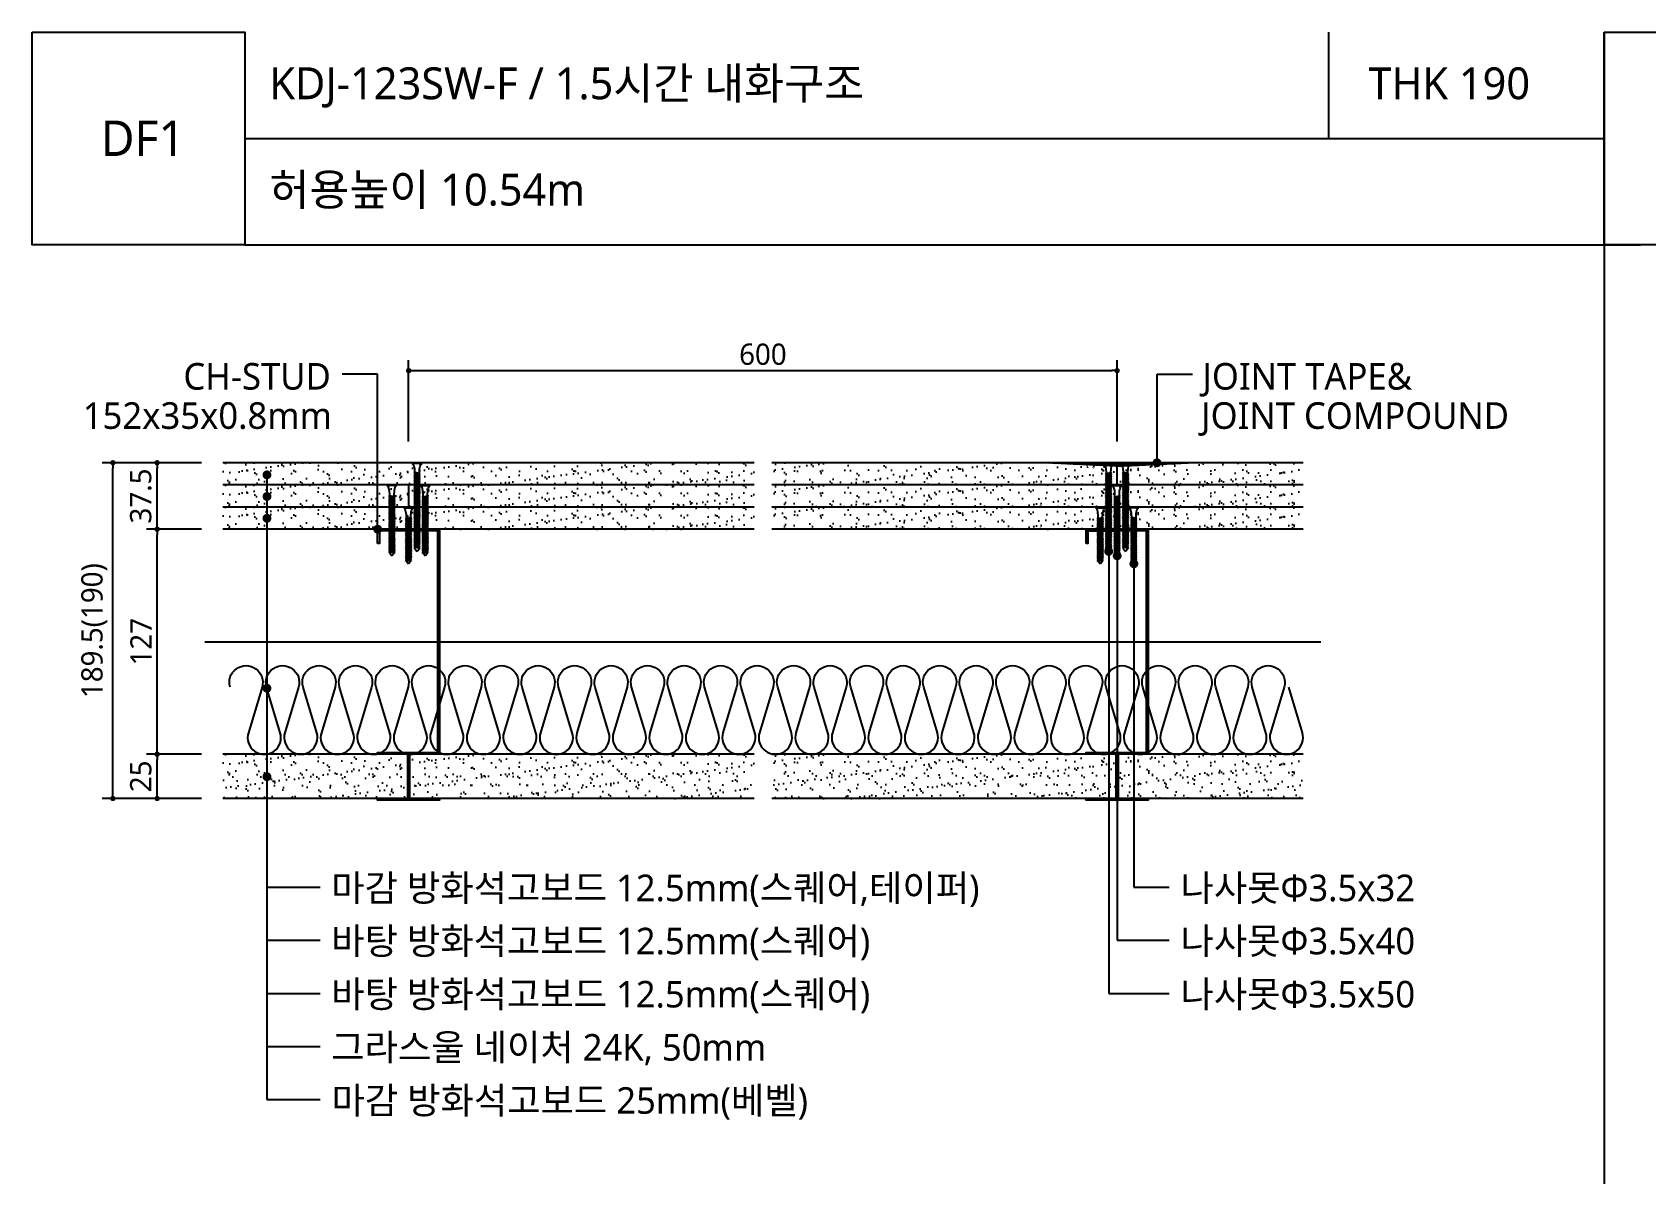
# Model space of a CAD drawing. Header units: millimetres. Extents: x 100 to 12387, y 55 to 2825.
# Drawn here: x 100 to 1011, y 2181 to 2825 of the extents above; entities that cross this region are included whole.
import ezdxf
from ezdxf.enums import TextEntityAlignment as Align

# ---------------------------------------------------------------- set-up
doc = ezdxf.new("R2010")
doc.units = ezdxf.units.MM
doc.header["$LTSCALE"] = 1000
doc.linetypes.add('CCEN', pattern=[35, 30, -2, 1, -2])
doc.layers.get('DEFPOINTS').update_dxf_attribs({"color": 161})
for name, color, linetype in [('CEN', 1, 'CCEN'), ('DIM', 7, 'Continuous'), ('HATCH', 8, 'Continuous'), ('TEXT', 7, 'Continuous'), ('경량철골', 2, 'Continuous'), ('나사못32', 8, 'Continuous'), ('나사못40', 8, 'Continuous'), ('나사못50', 8, 'Continuous'), ('단열재', 9, 'Continuous'), ('석고보드', 4, 'Continuous'), ('조인트컴파운드', 8, 'Continuous'), ('지시선', 1, 'Continuous')]:
    doc.layers.add(name, color=color, linetype=linetype)
doc.styles.add('맑은고딕', font='malgun_0.ttf')
doc.dimstyles.new('kcc', dxfattribs={"dimscale": 5, "dimtxt": 2, "dimasz": 2, "dimexe": 1.5, "dimexo": 2, "dimgap": 0.5, "dimtad": 1, "dimdec": 1, "dimrnd": 1.38778e-17, "dimzin": 12, "dimdsep": 46, "dimtxsty": '맑은고딕', "dimblk": 'DOT', "dimcen": 1, "dimdle": 1, "dimclrd": 1, "dimclre": 1, "dimclrt": 7, "dimazin": 0, "dimtfac": 3, "dimtdec": 1, "dimtix": 1, "dimtmove": 2, "dimatfit": 2, "dimldrblk": 'DOT', "dimfxl": 1, "dimtolj": 1, "dimtzin": 1, "dimlwd": -1, "dimlwe": -1, "dimarcsym": 0})

# ---------------------------------------------------------------- blocks, each defined once
blk = doc.blocks.new('kcc나사못32')
at = {"layer": '나사못32'}
for p, q in [((1.5, 29.9), (1, 29.6)), ((1, 29.6), (1.5, 29.3)), ((1.5, 28.6), (1, 28.3)), ((1, 28.3), (1.5, 28)), ((1.5, 30.6), (2.75, 32)), ((1.5, 30.6), (1.5, 29.9)), ((4, 30.5), (1.5, 29.9)), ((4, 29.9), (1.5, 29.9)), ((4, 29.9), (1.5, 29.3)), ((1.5, 29.3), (1.5, 28.6)), ((4, 29.2), (1.5, 28.6)), ((4, 28.6), (1.5, 28.6)), ((4, 28.6), (1.5, 28)), ((1.5, 28), (1.5, 27.3)), ((4, 27.9), (1.5, 27.3)), ((4, 30.5), (2.75, 32)), ((4, 30.5), (4.5, 30.2)), ((4.5, 30.2), (4, 29.9)), ((4, 29.9), (4, 29.2)), ((4, 29.2), (4.5, 28.9)), ((4.5, 28.9), (4, 28.6)), ((4, 28.6), (4, 27.9)), ((4, 27.9), (4.5, 27.6)), ((4.5, 27.6), (4, 27.3)), ((1.5, 27.3), (1, 27)), ((1, 27), (1.5, 26.7)), ((1.5, 26), (1, 25.7)), ((1, 25.7), (1.5, 25.4)), ((1.5, 24.7), (1, 24.4)), ((1, 24.4), (1.5, 24.1)), ((1.5, 23.4), (1, 23.1)), ((1, 23.1), (1.5, 22.8)), ((1.5, 22.1), (1, 21.8)), ((1, 21.8), (1.5, 21.5)), ((1.5, 20.8), (1, 20.5)), ((1, 20.5), (1.5, 20.2)), ((1.5, 19.5), (1, 19.2)), ((1, 19.2), (1.5, 18.9)), ((4, 27.3), (1.5, 27.3)), ((4, 27.3), (1.5, 26.7)), ((1.5, 26.7), (1.5, 26)), ((4, 26.6), (1.5, 26)), ((4, 26), (1.5, 26)), ((4, 26), (1.5, 25.4)), ((1.5, 25.4), (1.5, 24.7)), ((4, 25.3), (1.5, 24.7)), ((4, 24.7), (1.5, 24.7)), ((4, 24.7), (1.5, 24.1)), ((1.5, 24.1), (1.5, 23.4)), ((4, 24), (1.5, 23.4)), ((4, 23.4), (1.5, 23.4)), ((4, 23.4), (1.5, 22.8)), ((1.5, 22.8), (1.5, 22.1)), ((4, 22.7), (1.5, 22.1)), ((4, 22.1), (1.5, 22.1)), ((4, 22.1), (1.5, 21.5)), ((1.5, 21.5), (1.5, 20.8)), ((4, 21.4), (1.5, 20.8)), ((4, 20.8), (1.5, 20.8)), ((4, 20.8), (1.5, 20.2)), ((1.5, 20.2), (1.5, 19.5)), ((4, 20.1), (1.5, 19.5)), ((4, 19.5), (1.5, 19.5)), ((4, 19.5), (1.5, 18.9)), ((1.5, 18.9), (1.5, 18.2)), ((4, 18.8), (1.5, 18.2)), ((4, 27.3), (4, 26.6)), ((4, 26.6), (4.5, 26.3)), ((4.5, 26.3), (4, 26)), ((4, 26), (4, 25.3)), ((4, 25.3), (4.5, 25)), ((4.5, 25), (4, 24.7)), ((4, 24.7), (4, 24)), ((4, 24), (4.5, 23.7)), ((4.5, 23.7), (4, 23.4)), ((4, 23.4), (4, 22.7)), ((4, 22.7), (4.5, 22.4)), ((4.5, 22.4), (4, 22.1)), ((4, 22.1), (4, 21.4)), ((4, 21.4), (4.5, 21.1)), ((4.5, 21.1), (4, 20.8)), ((4, 20.8), (4, 20.1)), ((4, 20.1), (4.5, 19.8)), ((4.5, 19.8), (4, 19.5)), ((4, 19.5), (4, 18.8)), ((4, 18.8), (4.5, 18.5)), ((4.5, 18.5), (4, 18.2)), ((1.5, 18.2), (1, 17.9)), ((1, 17.9), (1.5, 17.6)), ((1.5, 16.9), (1, 16.6)), ((1, 16.6), (1.5, 16.3)), ((1.5, 15.6), (1, 15.3)), ((1, 15.3), (1.5, 15)), ((1.5, 14.3), (1, 14)), ((1, 14), (1.5, 13.7)), ((1.5, 13), (1, 12.7)), ((1, 12.7), (1.5, 12.4)), ((1.5, 11.7), (1, 11.4)), ((1, 11.4), (1.5, 11.1)), ((1.5, 10.4), (1, 10.1)), ((1, 10.1), (1.5, 9.8)), ((4, 18.2), (1.5, 18.2)), ((4, 18.2), (1.5, 17.6)), ((1.5, 17.6), (1.5, 16.9)), ((4, 17.5), (1.5, 16.9)), ((4, 16.9), (1.5, 16.9)), ((4, 16.9), (1.5, 16.3)), ((1.5, 16.3), (1.5, 15.6)), ((4, 16.2), (1.5, 15.6)), ((4, 15.6), (1.5, 15.6)), ((4, 15.6), (1.5, 15)), ((1.5, 15), (1.5, 14.3)), ((4, 14.9), (1.5, 14.3)), ((4, 14.3), (1.5, 14.3)), ((4, 14.3), (1.5, 13.7)), ((1.5, 13.7), (1.5, 13)), ((4, 13.6), (1.5, 13)), ((4, 13), (1.5, 13)), ((4, 13), (1.5, 12.4)), ((1.5, 12.4), (1.5, 11.7)), ((4, 12.3), (1.5, 11.7)), ((4, 11.7), (1.5, 11.7)), ((4, 11.7), (1.5, 11.1)), ((1.5, 11.1), (1.5, 10.4)), ((4, 11), (1.5, 10.4)), ((4, 10.4), (1.5, 10.4)), ((4, 10.4), (1.5, 9.8)), ((1.5, 9.8), (1.5, 9.1)), ((4, 9.7), (1.5, 9.1)), ((4, 18.2), (4, 17.5)), ((4, 17.5), (4.5, 17.2)), ((4.5, 17.2), (4, 16.9)), ((4, 16.9), (4, 16.2)), ((4, 16.2), (4.5, 15.9)), ((4.5, 15.9), (4, 15.6)), ((4, 15.6), (4, 14.9)), ((4, 14.9), (4.5, 14.6)), ((4.5, 14.6), (4, 14.3)), ((4, 14.3), (4, 13.6)), ((4, 13.6), (4.5, 13.3)), ((4.5, 13.3), (4, 13)), ((4, 13), (4, 12.3)), ((4, 12.3), (4.5, 12)), ((4.5, 12), (4, 11.7)), ((4, 11.7), (4, 11)), ((4, 11), (4.5, 10.7)), ((4.5, 10.7), (4, 10.4)), ((4, 10.4), (4, 9.7)), ((4, 9.7), (4.5, 9.4)), ((4.5, 9.4), (4, 9.1)), ((0, 0), (0, 0.4)), ((5.5, 0.4), (0, 0.4)), ((1.5, 9.1), (1, 8.8)), ((1, 8.8), (1.5, 8.5)), ((1.5, 7.8), (1, 7.5)), ((1, 7.5), (1.5, 7.2)), ((1.5, 6.5), (1, 6.2)), ((1, 6.2), (1.5, 5.9)), ((4, 9.1), (1.5, 9.1)), ((4, 9.1), (1.5, 8.5)), ((1.5, 8.5), (1.5, 7.8)), ((4, 8.4), (1.5, 7.8)), ((4, 7.8), (1.5, 7.8)), ((4, 7.8), (1.5, 7.2)), ((1.5, 7.2), (1.5, 6.5)), ((4, 7.1), (1.5, 6.5)), ((4, 6.5), (1.5, 6.5)), ((4, 6.5), (1.5, 5.9)), ((1.5, 5.9), (1.5, 5.4)), ((4, 9.1), (4, 8.4)), ((4, 8.4), (4.5, 8.1)), ((4.5, 8.1), (4, 7.8)), ((4, 7.8), (4, 7.1)), ((4, 7.1), (4.5, 6.8)), ((4.5, 6.8), (4, 6.5)), ((4, 6.5), (4, 5.4)), ((5.5, 0), (5.5, 0.4)), ((5.5, 0), (0, 0))]:
    blk.add_line(p, q, dxfattribs=at)
at = {"layer": '나사못32', "extrusion": (0, 0, -1)}
blk.add_ellipse((0, 5.4), major_axis=(0, 5), ratio=0.3, start_param=1.570796, end_param=3.141593, dxfattribs=at)
at = {"layer": '나사못32'}
blk.add_ellipse((5.5, 5.4), major_axis=(0, 5), ratio=0.3, start_param=1.570796, end_param=3.141593, dxfattribs=at)
blk = doc.blocks.new('_Dot')
at = {"color": 0, "linetype": 'ByBlock', "lineweight": -2}
blk.add_line((-0.5, 0), (-1, 0), dxfattribs=at)
at = {"color": 0, "linetype": 'ByBlock', "const_width": 0.5}
blk.add_lwpolyline([(-0.25, 0, 1), (0.25, 0, 1)], format="xyb", close=True, dxfattribs=at)
blk = doc.blocks.new('*D320')
at = {"layer": 'DEFPOINTS', "color": 0, "transparency": 16777216}
for p in [(170.5, 2417.5), (207.5, 2417.5), (207.5, 2392.5)]:
    blk.add_point(p, dxfattribs=at)
at = {"layer": 'DIM', "color": 1, "transparency": 16777216}
for p, q in [((195.5, 2417.5), (164.5, 2417.5)), ((170.5, 2395.5), (170.5, 2414.5)), ((195.5, 2392.5), (164.5, 2392.5))]:
    blk.add_line(p, q, dxfattribs=at)
at = {"layer": 'DIM', "color": 1, "transparency": 16777216, "xscale": 2.999999999999998, "yscale": 2.999999999999998, "zscale": 2.999999999999998}
for p, rotation in [((170.5, 2417.5), 90), ((170.5, 2392.5), 270)]:
    blk.add_blockref('_Dot', p, dxfattribs=dict(at, rotation=rotation))
at = {"layer": 'DIM', "color": 7, "transparency": 16777216, "insert": (161.3, 2405), "char_height": 12, "attachment_point": 5, "rotation": 90, "style": '맑은고딕'}
blk.add_mtext('\\A1;25', dxfattribs=at)
blk = doc.blocks.new('*D321')
at = {"layer": 'DEFPOINTS', "color": 0, "transparency": 16777216}
for p in [(170.5, 2544.5), (207.5, 2544.5), (207.5, 2417.5)]:
    blk.add_point(p, dxfattribs=at)
at = {"layer": 'DIM', "color": 1, "transparency": 16777216}
for p, q in [((195.5, 2544.5), (164.5, 2544.5)), ((170.5, 2420.5), (170.5, 2541.5)), ((195.5, 2417.5), (164.5, 2417.5))]:
    blk.add_line(p, q, dxfattribs=at)
at = {"layer": 'DIM', "color": 1, "transparency": 16777216, "xscale": 2.999999999999998, "yscale": 2.999999999999998, "zscale": 2.999999999999998}
for p, rotation in [((170.5, 2544.5), 90), ((170.5, 2417.5), 270)]:
    blk.add_blockref('_Dot', p, dxfattribs=dict(at, rotation=rotation))
at = {"layer": 'DIM', "color": 7, "transparency": 16777216, "insert": (161.37, 2481), "char_height": 12, "attachment_point": 5, "rotation": 90, "style": '맑은고딕'}
blk.add_mtext('\\A1;127', dxfattribs=at)
blk = doc.blocks.new('*D322')
at = {"layer": 'DEFPOINTS', "color": 0, "transparency": 16777216}
for p in [(170.5, 2582), (207.5, 2582), (207.5, 2544.5)]:
    blk.add_point(p, dxfattribs=at)
at = {"layer": 'DIM', "color": 1, "transparency": 16777216}
for p, q in [((195.5, 2582), (164.5, 2582)), ((170.5, 2547.5), (170.5, 2579)), ((195.5, 2544.5), (164.5, 2544.5))]:
    blk.add_line(p, q, dxfattribs=at)
at = {"layer": 'DIM', "color": 1, "transparency": 16777216, "xscale": 2.999999999999998, "yscale": 2.999999999999998, "zscale": 2.999999999999998}
for p, rotation in [((170.5, 2582), 90), ((170.5, 2544.5), 270)]:
    blk.add_blockref('_Dot', p, dxfattribs=dict(at, rotation=rotation))
at = {"layer": 'DIM', "color": 7, "transparency": 16777216, "insert": (161.3, 2563.25), "char_height": 12, "attachment_point": 5, "rotation": 90, "style": '맑은고딕'}
blk.add_mtext('\\A1;37.5', dxfattribs=at)
blk = doc.blocks.new('*D323')
at = {"layer": 'DEFPOINTS', "color": 0, "transparency": 16777216}
for p in [(145.5, 2582), (207.5, 2582), (207.5, 2392.5)]:
    blk.add_point(p, dxfattribs=at)
at = {"layer": 'DIM', "color": 1, "transparency": 16777216}
for p, q in [((195.5, 2582), (139.5, 2582)), ((145.5, 2395.5), (145.5, 2579)), ((195.5, 2392.5), (139.5, 2392.5))]:
    blk.add_line(p, q, dxfattribs=at)
at = {"layer": 'DIM', "color": 1, "transparency": 16777216, "xscale": 2.999999999999998, "yscale": 2.999999999999998, "zscale": 2.999999999999998}
for p, rotation in [((145.5, 2582), 90), ((145.5, 2392.5), 270)]:
    blk.add_blockref('_Dot', p, dxfattribs=dict(at, rotation=rotation))
at = {"layer": 'DIM', "color": 7, "transparency": 16777216, "insert": (135.01, 2487.25), "char_height": 12, "attachment_point": 5, "rotation": 90, "style": '맑은고딕'}
blk.add_mtext('\\A1;189.5(190)', dxfattribs=at)
blk = doc.blocks.new('*D324')
at = {"layer": 'DEFPOINTS', "color": 0, "transparency": 16777216}
for p in [(712.5, 2634), (312.5, 2582), (712.5, 2582)]:
    blk.add_point(p, dxfattribs=at)
at = {"layer": 'DIM', "color": 1, "transparency": 16777216}
for p, q in [((312.5, 2594), (312.5, 2640)), ((315.5, 2634), (709.5, 2634)), ((712.5, 2594), (712.5, 2640))]:
    blk.add_line(p, q, dxfattribs=at)
at = {"layer": 'DIM', "color": 1, "transparency": 16777216, "xscale": 2.999999999999998, "yscale": 2.999999999999998, "zscale": 2.999999999999998, "rotation": 180}
blk.add_blockref('_Dot', (312.5, 2634), dxfattribs=at)
at = {"layer": 'DIM', "color": 1, "transparency": 16777216, "xscale": 2.999999999999998, "yscale": 2.999999999999998, "zscale": 2.999999999999998}
blk.add_blockref('_Dot', (712.5, 2634), dxfattribs=at)
at = {"layer": 'DIM', "color": 7, "transparency": 16777216, "insert": (512.5, 2643.2), "char_height": 12, "attachment_point": 5, "style": '맑은고딕'}
blk.add_mtext('\\A1;600', dxfattribs=at)
blk = doc.blocks.new('kcc나사못40')
at = {"layer": '나사못40'}
for p, q in [((1.5, 38.5), (1, 38.2)), ((1, 38.2), (1.5, 37.9)), ((1.5, 37.2), (1, 36.9)), ((1, 36.9), (1.5, 36.6)), ((1.5, 38.5), (2.75, 40)), ((1.5, 38.5), (4, 37.9)), ((1.5, 37.9), (4, 37.3)), ((1.5, 37.9), (1.5, 37.2)), ((1.5, 37.9), (4, 37.9)), ((1.5, 37.2), (4, 36.6)), ((1.5, 36.6), (4, 36)), ((1.5, 36.6), (1.5, 35.9)), ((1.5, 36.6), (4, 36.6)), ((4, 38.6), (2.75, 40)), ((4, 38.6), (4, 37.9)), ((4, 37.9), (4.5, 37.6)), ((4.5, 37.6), (4, 37.3)), ((4, 37.3), (4, 36.6)), ((4, 36.6), (4.5, 36.3)), ((1.5, 35.9), (1, 35.6)), ((1, 35.6), (1.5, 35.3)), ((1.5, 34.6), (1, 34.3)), ((1, 34.3), (1.5, 34)), ((1.5, 33.3), (1, 33)), ((1, 33), (1.5, 32.7)), ((1.5, 32), (1, 31.7)), ((1, 31.7), (1.5, 31.4)), ((1.5, 30.7), (1, 30.4)), ((1, 30.4), (1.5, 30.1)), ((1.5, 29.4), (1, 29.1)), ((1, 29.1), (1.5, 28.8)), ((1.5, 28.1), (1, 27.8)), ((1, 27.8), (1.5, 27.5)), ((1.5, 35.9), (4, 35.3)), ((1.5, 35.3), (4, 34.7)), ((1.5, 35.3), (1.5, 34.6)), ((1.5, 35.3), (4, 35.3)), ((1.5, 34.6), (4, 34)), ((1.5, 34), (1.5, 33.3)), ((1.5, 34), (4, 33.4)), ((1.5, 34), (4, 34)), ((1.5, 33.3), (4, 32.7)), ((1.5, 32.7), (4, 32.1)), ((1.5, 32.7), (1.5, 32)), ((1.5, 32.7), (4, 32.7)), ((1.5, 32), (4, 31.4)), ((1.5, 31.4), (1.5, 30.7)), ((1.5, 31.4), (4, 30.8)), ((1.5, 31.4), (4, 31.4)), ((1.5, 30.7), (4, 30.1)), ((1.5, 30.1), (4, 29.5)), ((1.5, 30.1), (1.5, 29.4)), ((1.5, 30.1), (4, 30.1)), ((1.5, 29.4), (4, 28.8)), ((1.5, 28.8), (1.5, 28.1)), ((1.5, 28.8), (4, 28.2)), ((1.5, 28.8), (4, 28.8)), ((1.5, 28.1), (4, 27.5)), ((1.5, 27.5), (4, 26.9)), ((1.5, 27.5), (1.5, 26.8)), ((1.5, 27.5), (4, 27.5)), ((4.5, 36.3), (4, 36)), ((4, 36), (4, 35.3)), ((4, 35.3), (4.5, 35)), ((4.5, 35), (4, 34.7)), ((4, 34.7), (4, 34)), ((4, 34), (4.5, 33.7)), ((4.5, 33.7), (4, 33.4)), ((4, 33.4), (4, 32.7)), ((4, 32.7), (4.5, 32.4)), ((4.5, 32.4), (4, 32.1)), ((4, 32.1), (4, 31.4)), ((4, 31.4), (4.5, 31.1)), ((4.5, 31.1), (4, 30.8)), ((4, 30.8), (4, 30.1)), ((4, 30.1), (4.5, 29.8)), ((4.5, 29.8), (4, 29.5)), ((4, 29.5), (4, 28.8)), ((4, 28.8), (4.5, 28.5)), ((4.5, 28.5), (4, 28.2)), ((4, 28.2), (4, 27.5)), ((4, 27.5), (4.5, 27.2)), ((1.5, 26.8), (1, 26.5)), ((1, 26.5), (1.5, 26.2)), ((1.5, 25.5), (1, 25.2)), ((1, 25.2), (1.5, 24.9)), ((1.5, 24.2), (1, 23.9)), ((1, 23.9), (1.5, 23.6)), ((1.5, 22.9), (1, 22.6)), ((1, 22.6), (1.5, 22.3)), ((1.5, 21.6), (1, 21.3)), ((1, 21.3), (1.5, 21)), ((1.5, 20.3), (1, 20)), ((1, 20), (1.5, 19.7)), ((1.5, 19), (1, 18.7)), ((1, 18.7), (1.5, 18.4)), ((1.5, 26.8), (4, 26.2)), ((1.5, 26.2), (1.5, 25.5)), ((1.5, 26.2), (4, 25.6)), ((1.5, 26.2), (4, 26.2)), ((1.5, 25.5), (4, 24.9)), ((1.5, 24.9), (4, 24.3)), ((1.5, 24.9), (1.5, 24.2)), ((1.5, 24.9), (4, 24.9)), ((1.5, 24.2), (4, 23.6)), ((1.5, 23.6), (1.5, 22.9)), ((1.5, 23.6), (4, 23)), ((1.5, 23.6), (4, 23.6)), ((1.5, 22.9), (4, 22.3)), ((1.5, 22.3), (4, 21.7)), ((1.5, 22.3), (1.5, 21.6)), ((1.5, 22.3), (4, 22.3)), ((1.5, 21.6), (4, 21)), ((1.5, 21), (1.5, 20.3)), ((1.5, 21), (4, 20.4)), ((1.5, 21), (4, 21)), ((1.5, 20.3), (4, 19.7)), ((1.5, 19.7), (4, 19.1)), ((1.5, 19.7), (1.5, 19)), ((1.5, 19.7), (4, 19.7)), ((1.5, 19), (4, 18.4)), ((1.5, 18.4), (1.5, 17.7)), ((1.5, 18.4), (4, 17.8)), ((1.5, 18.4), (4, 18.4)), ((4.5, 27.2), (4, 26.9)), ((4, 26.9), (4, 26.2)), ((4, 26.2), (4.5, 25.9)), ((4.5, 25.9), (4, 25.6)), ((4, 25.6), (4, 24.9)), ((4, 24.9), (4.5, 24.6)), ((4.5, 24.6), (4, 24.3)), ((4, 24.3), (4, 23.6)), ((4, 23.6), (4.5, 23.3)), ((4.5, 23.3), (4, 23)), ((4, 23), (4, 22.3)), ((4, 22.3), (4.5, 22)), ((4.5, 22), (4, 21.7)), ((4, 21.7), (4, 21)), ((4, 21), (4.5, 20.7)), ((4.5, 20.7), (4, 20.4)), ((4, 20.4), (4, 19.7)), ((4, 19.7), (4.5, 19.4)), ((4.5, 19.4), (4, 19.1)), ((4, 19.1), (4, 18.4)), ((4, 18.4), (4.5, 18.1)), ((1.5, 17.7), (1, 17.4)), ((1, 17.4), (1.5, 17.1)), ((1.5, 16.4), (1, 16.1)), ((1, 16.1), (1.5, 15.8)), ((1.5, 15.1), (1, 14.8)), ((1, 14.8), (1.5, 14.5)), ((1.5, 13.8), (1, 13.5)), ((1, 13.5), (1.5, 13.2)), ((1.5, 12.5), (1, 12.2)), ((1, 12.2), (1.5, 11.9)), ((1.5, 11.2), (1, 10.9)), ((1, 10.9), (1.5, 10.6)), ((1.5, 9.9), (1, 9.6)), ((1, 9.6), (1.5, 9.3)), ((1.5, 17.7), (4, 17.1)), ((1.5, 17.1), (4, 16.5)), ((1.5, 17.1), (1.5, 16.4)), ((1.5, 17.1), (4, 17.1)), ((1.5, 16.4), (4, 15.8)), ((1.5, 15.8), (1.5, 15.1)), ((1.5, 15.8), (4, 15.2)), ((1.5, 15.8), (4, 15.8)), ((1.5, 15.1), (4, 14.5)), ((1.5, 14.5), (4, 13.9)), ((1.5, 14.5), (1.5, 13.8)), ((1.5, 14.5), (4, 14.5)), ((1.5, 13.8), (4, 13.2)), ((1.5, 13.2), (1.5, 12.5)), ((1.5, 13.2), (4, 12.6)), ((1.5, 13.2), (4, 13.2)), ((1.5, 12.5), (4, 11.9)), ((1.5, 11.9), (4, 11.3)), ((1.5, 11.9), (1.5, 11.2)), ((1.5, 11.9), (4, 11.9)), ((1.5, 11.2), (4, 10.6)), ((1.5, 10.6), (1.5, 9.9)), ((1.5, 10.6), (4, 10)), ((1.5, 10.6), (4, 10.6)), ((1.5, 9.9), (4, 9.3)), ((1.5, 9.3), (4, 8.7)), ((1.5, 9.3), (1.5, 8.6)), ((1.5, 9.3), (4, 9.3)), ((4.5, 18.1), (4, 17.8)), ((4, 17.8), (4, 17.1)), ((4, 17.1), (4.5, 16.8)), ((4.5, 16.8), (4, 16.5)), ((4, 16.5), (4, 15.8)), ((4, 15.8), (4.5, 15.5)), ((4.5, 15.5), (4, 15.2)), ((4, 15.2), (4, 14.5)), ((4, 14.5), (4.5, 14.2)), ((4.5, 14.2), (4, 13.9)), ((4, 13.9), (4, 13.2)), ((4, 13.2), (4.5, 12.9)), ((4.5, 12.9), (4, 12.6)), ((4, 12.6), (4, 11.9)), ((4, 11.9), (4.5, 11.6)), ((4.5, 11.6), (4, 11.3)), ((4, 11.3), (4, 10.6)), ((4, 10.6), (4.5, 10.3)), ((4.5, 10.3), (4, 10)), ((4, 10), (4, 9.3)), ((4, 9.3), (4.5, 9)), ((0, 0.4), (5.5, 0.4)), ((0, 0), (0, 0.4)), ((1.5, 8.6), (1, 8.3)), ((1, 8.3), (1.5, 8)), ((1.5, 7.3), (1, 7)), ((1, 7), (1.5, 6.7)), ((1.5, 8.6), (4, 8)), ((1.5, 8), (1.5, 7.3)), ((1.5, 8), (4, 7.4)), ((1.5, 8), (4, 8)), ((1.5, 7.3), (4, 6.7)), ((1.5, 6.7), (4, 6.1)), ((1.5, 6.7), (4, 6.7)), ((1.5, 6.7), (1.5, 5.4)), ((4.5, 9), (4, 8.7)), ((4, 8.7), (4, 8)), ((4, 8), (4.5, 7.7)), ((4.5, 7.7), (4, 7.4)), ((4, 7.4), (4, 6.7)), ((4, 6.7), (4.5, 6.4)), ((4.5, 6.4), (4, 6.1)), ((4, 6.1), (4, 5.4)), ((5.5, 0), (5.5, 0.4)), ((0, 0), (5.5, 0))]:
    blk.add_line(p, q, dxfattribs=at)
at = {"layer": '나사못40', "extrusion": (0, 0, -1)}
blk.add_ellipse((0, 5.4), major_axis=(0, -5), ratio=0.3, start_param=4.712389, end_param=6.283185, dxfattribs=at)
at = {"layer": '나사못40'}
blk.add_ellipse((5.5, 5.4), major_axis=(0, -5), ratio=0.3, start_param=4.712389, end_param=6.283185, dxfattribs=at)
blk = doc.blocks.new('kcc나사못50')
at = {"layer": '나사못50'}
for p, q in [((1.5, 48.3), (1, 48)), ((1, 48), (1.5, 47.7)), ((1.5, 47), (1, 46.7)), ((1, 46.7), (1.5, 46.4)), ((1.5, 45.7), (1, 45.4)), ((1.5, 48.5), (2.75, 50)), ((1.5, 48.5), (1.5, 48.3)), ((1.5, 48.3), (4, 47.7)), ((1.5, 47.7), (4, 47.1)), ((1.5, 47.7), (1.5, 47)), ((1.5, 47.7), (4, 47.7)), ((1.5, 47), (4, 46.4)), ((1.5, 46.4), (4, 45.8)), ((1.5, 46.4), (1.5, 45.7)), ((1.5, 46.4), (4, 46.4)), ((1.5, 45.7), (4, 45.1)), ((4, 48.6), (2.75, 50)), ((4, 48.6), (4, 47.7)), ((4, 47.7), (4.5, 47.4)), ((4.5, 47.4), (4, 47.1)), ((4, 47.1), (4, 46.4)), ((4, 46.4), (4.5, 46.1)), ((4.5, 46.1), (4, 45.8)), ((4, 45.8), (4, 45.1)), ((1, 45.4), (1.5, 45.1)), ((1.5, 44.4), (1, 44.1)), ((1, 44.1), (1.5, 43.8)), ((1.5, 43.1), (1, 42.8)), ((1, 42.8), (1.5, 42.5)), ((1.5, 41.8), (1, 41.5)), ((1, 41.5), (1.5, 41.2)), ((1.5, 40.5), (1, 40.2)), ((1, 40.2), (1.5, 39.9)), ((1.5, 39.2), (1, 38.9)), ((1, 38.9), (1.5, 38.6)), ((1.5, 37.9), (1, 37.6)), ((1, 37.6), (1.5, 37.3)), ((1.5, 36.6), (1, 36.3)), ((1.5, 45.1), (4, 44.5)), ((1.5, 45.1), (1.5, 44.4)), ((1.5, 45.1), (4, 45.1)), ((1.5, 44.4), (4, 43.8)), ((1.5, 43.8), (4, 43.2)), ((1.5, 43.8), (1.5, 43.1)), ((1.5, 43.8), (4, 43.8)), ((1.5, 43.1), (4, 42.5)), ((1.5, 42.5), (4, 41.9)), ((1.5, 42.5), (1.5, 41.8)), ((1.5, 42.5), (4, 42.5)), ((1.5, 41.8), (4, 41.2)), ((1.5, 41.2), (4, 40.6)), ((1.5, 41.2), (1.5, 40.5)), ((1.5, 41.2), (4, 41.2)), ((1.5, 40.5), (4, 39.9)), ((1.5, 39.9), (4, 39.3)), ((1.5, 39.9), (1.5, 39.2)), ((1.5, 39.9), (4, 39.9)), ((1.5, 39.2), (4, 38.6)), ((1.5, 38.6), (4, 38)), ((1.5, 38.6), (1.5, 37.9)), ((1.5, 38.6), (4, 38.6)), ((1.5, 37.9), (4, 37.3)), ((1.5, 37.3), (4, 36.7)), ((1.5, 37.3), (1.5, 36.6)), ((1.5, 37.3), (4, 37.3)), ((1.5, 36.6), (4, 36)), ((4, 45.1), (4.5, 44.8)), ((4.5, 44.8), (4, 44.5)), ((4, 44.5), (4, 43.8)), ((4, 43.8), (4.5, 43.5)), ((4.5, 43.5), (4, 43.2)), ((4, 43.2), (4, 42.5)), ((4, 42.5), (4.5, 42.2)), ((4.5, 42.2), (4, 41.9)), ((4, 41.9), (4, 41.2)), ((4, 41.2), (4.5, 40.9)), ((4.5, 40.9), (4, 40.6)), ((4, 40.6), (4, 39.9)), ((4, 39.9), (4.5, 39.6)), ((4.5, 39.6), (4, 39.3)), ((4, 39.3), (4, 38.6)), ((4, 38.6), (4.5, 38.3)), ((4.5, 38.3), (4, 38)), ((4, 38), (4, 37.3)), ((4, 37.3), (4.5, 37)), ((4.5, 37), (4, 36.7)), ((4, 36.7), (4, 36)), ((1, 36.3), (1.5, 36)), ((1.5, 35.3), (1, 35)), ((1, 35), (1.5, 34.7)), ((1.5, 34), (1, 33.7)), ((1, 33.7), (1.5, 33.4)), ((1.5, 32.7), (1, 32.4)), ((1, 32.4), (1.5, 32.1)), ((1.5, 31.4), (1, 31.1)), ((1, 31.1), (1.5, 30.8)), ((1.5, 30.1), (1, 29.8)), ((1, 29.8), (1.5, 29.5)), ((1.5, 28.8), (1, 28.5)), ((1, 28.5), (1.5, 28.2)), ((1.5, 27.5), (1, 27.2)), ((1.5, 36), (4, 35.4)), ((1.5, 36), (1.5, 35.3)), ((1.5, 36), (4, 36)), ((1.5, 35.3), (4, 34.7)), ((1.5, 34.7), (1.5, 34)), ((1.5, 34.7), (4, 34.1)), ((1.5, 34.7), (4, 34.7)), ((1.5, 34), (4, 33.4)), ((1.5, 33.4), (4, 32.8)), ((1.5, 33.4), (1.5, 32.7)), ((1.5, 33.4), (4, 33.4)), ((1.5, 32.7), (4, 32.1)), ((1.5, 32.1), (1.5, 31.4)), ((1.5, 32.1), (4, 31.5)), ((1.5, 32.1), (4, 32.1)), ((1.5, 31.4), (4, 30.8)), ((1.5, 30.8), (4, 30.2)), ((1.5, 30.8), (1.5, 30.1)), ((1.5, 30.8), (4, 30.8)), ((1.5, 30.1), (4, 29.5)), ((1.5, 29.5), (1.5, 28.8)), ((1.5, 29.5), (4, 28.9)), ((1.5, 29.5), (4, 29.5)), ((1.5, 28.8), (4, 28.2)), ((1.5, 28.2), (4, 27.6)), ((1.5, 28.2), (1.5, 27.5)), ((1.5, 28.2), (4, 28.2)), ((1.5, 27.5), (4, 26.9)), ((4, 36), (4.5, 35.7)), ((4.5, 35.7), (4, 35.4)), ((4, 35.4), (4, 34.7)), ((4, 34.7), (4.5, 34.4)), ((4.5, 34.4), (4, 34.1)), ((4, 34.1), (4, 33.4)), ((4, 33.4), (4.5, 33.1)), ((4.5, 33.1), (4, 32.8)), ((4, 32.8), (4, 32.1)), ((4, 32.1), (4.5, 31.8)), ((4.5, 31.8), (4, 31.5)), ((4, 31.5), (4, 30.8)), ((4, 30.8), (4.5, 30.5)), ((4.5, 30.5), (4, 30.2)), ((4, 30.2), (4, 29.5)), ((4, 29.5), (4.5, 29.2)), ((4.5, 29.2), (4, 28.9)), ((4, 28.9), (4, 28.2)), ((4, 28.2), (4.5, 27.9)), ((4.5, 27.9), (4, 27.6)), ((4, 27.6), (4, 26.9)), ((1, 27.2), (1.5, 26.9)), ((1.5, 26.2), (1, 25.9)), ((1, 25.9), (1.5, 25.6)), ((1.5, 24.9), (1, 24.6)), ((1, 24.6), (1.5, 24.3)), ((1.5, 23.6), (1, 23.3)), ((1, 23.3), (1.5, 23)), ((1.5, 22.3), (1, 22)), ((1, 22), (1.5, 21.7)), ((1.5, 21), (1, 20.7)), ((1, 20.7), (1.5, 20.4)), ((1.5, 19.7), (1, 19.4)), ((1, 19.4), (1.5, 19.1)), ((1.5, 18.4), (1, 18.1)), ((1.5, 26.9), (1.5, 26.2)), ((1.5, 26.9), (4, 26.3)), ((1.5, 26.9), (4, 26.9)), ((1.5, 26.2), (4, 25.6)), ((1.5, 25.6), (4, 25)), ((1.5, 25.6), (1.5, 24.9)), ((1.5, 25.6), (4, 25.6)), ((1.5, 24.9), (4, 24.3)), ((1.5, 24.3), (1.5, 23.6)), ((1.5, 24.3), (4, 23.7)), ((1.5, 24.3), (4, 24.3)), ((1.5, 23.6), (4, 23)), ((1.5, 23), (4, 22.4)), ((1.5, 23), (1.5, 22.3)), ((1.5, 23), (4, 23)), ((1.5, 22.3), (4, 21.7)), ((1.5, 21.7), (1.5, 21)), ((1.5, 21.7), (4, 21.1)), ((1.5, 21.7), (4, 21.7)), ((1.5, 21), (4, 20.4)), ((1.5, 20.4), (4, 19.8)), ((1.5, 20.4), (1.5, 19.7)), ((1.5, 20.4), (4, 20.4)), ((1.5, 19.7), (4, 19.1)), ((1.5, 19.1), (1.5, 18.4)), ((1.5, 19.1), (4, 18.5)), ((1.5, 19.1), (4, 19.1)), ((1.5, 18.4), (4, 17.8)), ((4, 26.9), (4.5, 26.6)), ((4.5, 26.6), (4, 26.3)), ((4, 26.3), (4, 25.6)), ((4, 25.6), (4.5, 25.3)), ((4.5, 25.3), (4, 25)), ((4, 25), (4, 24.3)), ((4, 24.3), (4.5, 24)), ((4.5, 24), (4, 23.7)), ((4, 23.7), (4, 23)), ((4, 23), (4.5, 22.7)), ((4.5, 22.7), (4, 22.4)), ((4, 22.4), (4, 21.7)), ((4, 21.7), (4.5, 21.4)), ((4.5, 21.4), (4, 21.1)), ((4, 21.1), (4, 20.4)), ((4, 20.4), (4.5, 20.1)), ((4.5, 20.1), (4, 19.8)), ((4, 19.8), (4, 19.1)), ((4, 19.1), (4.5, 18.8)), ((4.5, 18.8), (4, 18.5)), ((4, 18.5), (4, 17.8)), ((1, 18.1), (1.5, 17.8)), ((1.5, 17.1), (1, 16.8)), ((1, 16.8), (1.5, 16.5)), ((1.5, 15.8), (1, 15.5)), ((1, 15.5), (1.5, 15.2)), ((1.5, 14.5), (1, 14.2)), ((1, 14.2), (1.5, 13.9)), ((1.5, 13.2), (1, 12.9)), ((1, 12.9), (1.5, 12.6)), ((1.5, 11.9), (1, 11.6)), ((1, 11.6), (1.5, 11.3)), ((1.5, 10.6), (1, 10.3)), ((1, 10.3), (1.5, 10)), ((1.5, 9.3), (1, 9)), ((1.5, 17.8), (4, 17.2)), ((1.5, 17.8), (1.5, 17.1)), ((1.5, 17.8), (4, 17.8)), ((1.5, 17.1), (4, 16.5)), ((1.5, 16.5), (1.5, 15.8)), ((1.5, 16.5), (4, 15.9)), ((1.5, 16.5), (4, 16.5)), ((1.5, 15.8), (4, 15.2)), ((1.5, 15.2), (4, 14.6)), ((1.5, 15.2), (1.5, 14.5)), ((1.5, 15.2), (4, 15.2)), ((1.5, 14.5), (4, 13.9)), ((1.5, 13.9), (1.5, 13.2)), ((1.5, 13.9), (4, 13.3)), ((1.5, 13.9), (4, 13.9)), ((1.5, 13.2), (4, 12.6)), ((1.5, 12.6), (4, 12)), ((1.5, 12.6), (1.5, 11.9)), ((1.5, 12.6), (4, 12.6)), ((1.5, 11.9), (4, 11.3)), ((1.5, 11.3), (1.5, 10.6)), ((1.5, 11.3), (4, 10.7)), ((1.5, 11.3), (4, 11.3)), ((1.5, 10.6), (4, 10)), ((1.5, 10), (4, 9.4)), ((1.5, 10), (1.5, 9.3)), ((1.5, 10), (4, 10)), ((1.5, 9.3), (4, 8.7)), ((4, 17.8), (4.5, 17.5)), ((4.5, 17.5), (4, 17.2)), ((4, 17.2), (4, 16.5)), ((4, 16.5), (4.5, 16.2)), ((4.5, 16.2), (4, 15.9)), ((4, 15.9), (4, 15.2)), ((4, 15.2), (4.5, 14.9)), ((4.5, 14.9), (4, 14.6)), ((4, 14.6), (4, 13.9)), ((4, 13.9), (4.5, 13.6)), ((4.5, 13.6), (4, 13.3)), ((4, 13.3), (4, 12.6)), ((4, 12.6), (4.5, 12.3)), ((4.5, 12.3), (4, 12)), ((4, 12), (4, 11.3)), ((4, 11.3), (4.5, 11)), ((4.5, 11), (4, 10.7)), ((4, 10.7), (4, 10)), ((4, 10), (4.5, 9.7)), ((4.5, 9.7), (4, 9.4)), ((4, 9.4), (4, 8.7)), ((0, 0.4), (5.5, 0.4)), ((0, 0), (0, 0.4)), ((0, 0), (5.5, 0)), ((1, 9), (1.5, 8.7)), ((1.5, 8), (1, 7.7)), ((1, 7.7), (1.5, 7.4)), ((1.5, 6.7), (1, 6.4)), ((1, 6.4), (1.5, 6.1)), ((1.5, 8.7), (1.5, 8)), ((1.5, 8.7), (4, 8.1)), ((1.5, 8.7), (4, 8.7)), ((1.5, 8), (4, 7.4)), ((1.5, 7.4), (4, 6.8)), ((1.5, 7.4), (4, 7.4)), ((1.5, 7.4), (1.5, 6.7)), ((1.5, 7.4), (1.5, 6.7)), ((1.5, 6.7), (4, 6.1)), ((1.5, 6.1), (1.5, 5.4)), ((1.5, 6.1), (4, 5.5)), ((1.5, 6.1), (4, 6.1)), ((4, 8.7), (4.5, 8.4)), ((4.5, 8.4), (4, 8.1)), ((4, 8.1), (4, 7.4)), ((4, 7.4), (4.5, 7.1)), ((4.5, 7.1), (4, 6.8)), ((4, 6.8), (4, 6.1)), ((4, 6.8), (4, 6.1)), ((4, 6.1), (4.5, 5.8)), ((4.5, 5.8), (4, 5.5)), ((4, 5.5), (4, 5.4)), ((5.5, 0), (5.5, 0.4))]:
    blk.add_line(p, q, dxfattribs=at)
at = {"layer": '나사못50', "extrusion": (0, 0, -1)}
blk.add_ellipse((0, 5.4), major_axis=(0, -5), ratio=0.3, start_param=4.712389, end_param=6.283185, dxfattribs=at)
at = {"layer": '나사못50'}
blk.add_ellipse((5.5, 5.4), major_axis=(0, -5), ratio=0.3, start_param=-1.570796, end_param=0, dxfattribs=at)
blk = doc.blocks.new('단열재')
blk.add_lwpolyline([(0, 0.25, 1.344031), (0.35, 0.25), (0.2, 0.75, -1.344031), (0.55, 0.75), (0.4, 0.25)], format="xyb")

msp = doc.modelspace()

# ---------------------------------------------------------------- hatches: boundary and pattern name
at = {"layer": 'HATCH'}
h = msp.add_hatch(dxfattribs=at)
h.set_pattern_fill('AR-SAND', color=256, scale=0.2, style=0)
h.set_pattern_definition([(37.5, (-4527.824, -16237.809), (-0.3200063, 9.7882647), [0, -7.7216, 0, -8.636, 0, -8.255]), (7.5, (-4527.824, -16237.809), (8.990466, 14.336502), [0, -4.1656, 0, -6.9596, 0, -2.667]), (327.5, (-4534.072, -16237.809), (15.8198474, 0.0287437), [0, -2.54, 0, -9.144, 0, -11.938]), (317.5, (-4534.072, -16237.809), (15.271129, 4.458586), [0, -1.27, 0, -5.9944, 0, -6.858])])
h.paths.add_polyline_path([(507.5, 2582), (207.5, 2582), (207.5, 2569.5), (507.5, 2569.5)])
h = msp.add_hatch(dxfattribs=at)
h.set_pattern_fill('AR-SAND', color=256, scale=0.2, style=0)
h.set_pattern_definition([(37.5, (-4530.719, -16237.809), (-0.3200063, 9.7882647), [0, -7.7216, 0, -8.636, 0, -8.255]), (7.5, (-4530.719, -16237.809), (8.990466, 14.336502), [0, -4.1656, 0, -6.9596, 0, -2.667]), (327.5, (-4536.967, -16237.809), (15.8198474, 0.0287437), [0, -2.54, 0, -9.144, 0, -11.938]), (317.5, (-4536.967, -16237.809), (15.271129, 4.458586), [0, -1.27, 0, -5.9944, 0, -6.858])])
h.paths.add_polyline_path([(817.5, 2582), (517.5, 2582), (517.5, 2569.5), (817.5, 2569.5)])
h = msp.add_hatch(dxfattribs=at)
h.set_pattern_fill('AR-SAND', color=256, scale=0.2, style=0)
h.set_pattern_definition([(37.5, (-4527.824, -16250.309), (-0.3200063, 9.7882647), [0, -7.7216, 0, -8.636, 0, -8.255]), (7.5, (-4527.824, -16250.309), (8.990466, 14.336502), [0, -4.1656, 0, -6.9596, 0, -2.667]), (327.5, (-4534.072, -16250.309), (15.8198474, 0.0287437), [0, -2.54, 0, -9.144, 0, -11.938]), (317.5, (-4534.072, -16250.309), (15.271129, 4.458586), [0, -1.27, 0, -5.9944, 0, -6.858])])
h.paths.add_polyline_path([(507.5, 2569.5), (207.5, 2569.5), (207.5, 2557), (507.5, 2557)])
h = msp.add_hatch(dxfattribs=at)
h.set_pattern_fill('AR-SAND', color=256, scale=0.2, style=0)
h.set_pattern_definition([(37.5, (-4530.719, -16250.309), (-0.3200063, 9.7882647), [0, -7.7216, 0, -8.636, 0, -8.255]), (7.5, (-4530.719, -16250.309), (8.990466, 14.336502), [0, -4.1656, 0, -6.9596, 0, -2.667]), (327.5, (-4536.967, -16250.309), (15.8198474, 0.0287437), [0, -2.54, 0, -9.144, 0, -11.938]), (317.5, (-4536.967, -16250.309), (15.271129, 4.458586), [0, -1.27, 0, -5.9944, 0, -6.858])])
h.paths.add_polyline_path([(817.5, 2569.5), (517.5, 2569.5), (517.5, 2557), (817.5, 2557)])
h = msp.add_hatch(dxfattribs=at)
h.set_pattern_fill('AR-SAND', color=256, scale=0.2, style=0)
h.set_pattern_definition([(37.5, (-4527.824, -16262.809), (-0.3200063, 9.7882647), [0, -7.7216, 0, -8.636, 0, -8.255]), (7.5, (-4527.824, -16262.809), (8.990466, 14.336502), [0, -4.1656, 0, -6.9596, 0, -2.667]), (327.5, (-4534.072, -16262.809), (15.8198474, 0.0287437), [0, -2.54, 0, -9.144, 0, -11.938]), (317.5, (-4534.072, -16262.809), (15.271129, 4.458586), [0, -1.27, 0, -5.9944, 0, -6.858])])
h.paths.add_polyline_path([(507.5, 2557), (207.5, 2557), (207.5, 2544.5), (507.5, 2544.5)])
h = msp.add_hatch(dxfattribs=at)
h.set_pattern_fill('AR-SAND', color=256, scale=0.2, style=0)
h.set_pattern_definition([(37.5, (-4530.719, -16262.809), (-0.3200063, 9.7882647), [0, -7.7216, 0, -8.636, 0, -8.255]), (7.5, (-4530.719, -16262.809), (8.990466, 14.336502), [0, -4.1656, 0, -6.9596, 0, -2.667]), (327.5, (-4536.967, -16262.809), (15.8198474, 0.0287437), [0, -2.54, 0, -9.144, 0, -11.938]), (317.5, (-4536.967, -16262.809), (15.271129, 4.458586), [0, -1.27, 0, -5.9944, 0, -6.858])])
h.paths.add_polyline_path([(817.5, 2557), (517.5, 2557), (517.5, 2544.5), (817.5, 2544.5)])
h = msp.add_hatch(dxfattribs=at)
h.set_pattern_fill('AR-SAND', color=256, scale=0.2, style=0)
h.set_pattern_definition([(37.5, (-4527.824, -16402.309), (-0.3200063, 9.7882647), [0, -7.7216, 0, -8.636, 0, -8.255]), (7.5, (-4527.824, -16402.309), (8.990466, 14.336502), [0, -4.1656, 0, -6.9596, 0, -2.667]), (327.5, (-4534.072, -16402.309), (15.8198474, 0.0287437), [0, -2.54, 0, -9.144, 0, -11.938]), (317.5, (-4534.072, -16402.309), (15.271129, 4.458586), [0, -1.27, 0, -5.9944, 0, -6.858])])
h.paths.add_polyline_path([(507.5, 2417.5), (207.5, 2417.5), (207.5, 2392.5), (507.5, 2392.5)])
h = msp.add_hatch(dxfattribs=at)
h.set_pattern_fill('AR-SAND', color=256, scale=0.2, style=0)
h.set_pattern_definition([(37.5, (-4530.719, -16402.309), (-0.3200063, 9.7882647), [0, -7.7216, 0, -8.636, 0, -8.255]), (7.5, (-4530.719, -16402.309), (8.990466, 14.336502), [0, -4.1656, 0, -6.9596, 0, -2.667]), (327.5, (-4536.967, -16402.309), (15.8198474, 0.0287437), [0, -2.54, 0, -9.144, 0, -11.938]), (317.5, (-4536.967, -16402.309), (15.271129, 4.458586), [0, -1.27, 0, -5.9944, 0, -6.858])])
h.paths.add_polyline_path([(817.5, 2417.5), (517.5, 2417.5), (517.5, 2392.5), (817.5, 2392.5)])
at = {"layer": '조인트컴파운드'}
h = msp.add_hatch(dxfattribs=at)
h.set_pattern_fill('ANSI31', color=8, scale=0.1, style=0)
h.set_pattern_definition([(45, (-4553.4932, -16085.35447), (-0.224506403, 0.224506403), [])])
edge = h.paths.add_edge_path()
edge.add_ellipse((694.75, 2576.6), major_axis=(0, 5), ratio=0.3, start_angle=329.47264, end_angle=360)
edge.add_line((694.75, 2581.6), (694.75, 2582))
edge.add_line((694.75, 2582), (672.5, 2582))
edge.add_line((672.5, 2582), (695.51, 2580.91))
h.paths.add_polyline_path([(700.25, 2582), (694.75, 2582), (694.75, 2581.6), (700.25, 2581.6)])
edge = h.paths.add_edge_path()
edge.add_ellipse((700.25, 2576.6), major_axis=(0, 5), ratio=0.3, start_angle=360, end_angle=394.46827)
edge.add_line((700.23, 2581.6), (694.77, 2581.6))
edge.add_ellipse((694.75, 2576.6), major_axis=(0, 5), ratio=0.3, start_angle=329.47264, end_angle=360, ccw=False)
edge.add_line((695.51, 2580.91), (699.4, 2580.72))
edge = h.paths.add_edge_path()
edge.add_line((752.5, 2582), (700.25, 2582))
edge.add_line((700.25, 2582), (700.25, 2581.6))
edge.add_ellipse((700.25, 2576.6), major_axis=(0, 5), ratio=0.3, start_angle=360, end_angle=394.46827)
edge.add_line((699.4, 2580.72), (712.5, 2580.1))
edge.add_line((712.5, 2580.1), (752.5, 2582))

# ---------------------------------------------------------------- linework, layer by layer
for p, q in [((831.96, 2765), (831.96, 2825)), ((987.5, 2825), (987.5, 55)), ((220, 2765), (987.5, 2765)), ((220, 2705), (1008.04, 2705)), ((696, 2543.5), (712.5, 2543.5))]:
    msp.add_line(p, q)
for points in [[(100, 2825), (220, 2825), (220, 2705), (100, 2705)], [(987.5, 2825), (1107.5, 2825), (1107.5, 2705), (987.5, 2705)]]:
    msp.add_lwpolyline(points, close=True)
at = {"layer": 'CEN', "ltscale": 0.1}
msp.add_line((197.5, 2481), (827.5, 2481), dxfattribs=at)
at = {"layer": '경량철골'}
for points in [[(295, 2536.5), (295, 2544.5), (330, 2544.5), (330, 2417.5), (312.97, 2417.5), (312.97, 2392.5), (330, 2392.5), (330, 2391.5), (295, 2391.5), (295, 2392.5), (311.97, 2392.5), (311.97, 2417.5), (295, 2417.5), (295, 2418.5), (329, 2418.5), (329, 2543.5), (296, 2543.5), (296, 2536.5), (295, 2536.5)], [(695, 2536.5), (695, 2544.5), (730, 2544.5), (730, 2417.5), (712.98, 2417.5), (712.98, 2392.5), (730, 2392.5), (730, 2391.5), (695, 2391.5), (695, 2392.5), (711.98, 2392.5), (711.98, 2417.5), (695, 2417.5), (695, 2418.5), (729, 2418.5), (729, 2543.5), (696, 2543.5), (696, 2536.5), (695, 2536.5)]]:
    msp.add_lwpolyline(points, dxfattribs=at)
at = {"layer": '석고보드'}
for p, q in [((507.5, 2582), (207.5, 2582)), ((817.5, 2582), (517.5, 2582)), ((712.5, 2580.1), (672.5, 2582)), ((712.5, 2580.1), (752.5, 2582)), ((712.5, 2569.5), (712.5, 2580.1)), ((507.5, 2569.5), (207.5, 2569.5)), ((312.5, 2569.5), (312.5, 2557)), ((817.5, 2569.5), (517.5, 2569.5)), ((507.5, 2557), (207.5, 2557)), ((817.5, 2557), (517.5, 2557)), ((712.5, 2544.5), (712.5, 2557)), ((507.5, 2544.5), (207.5, 2544.5)), ((817.5, 2544.5), (517.5, 2544.5)), ((507.5, 2417.5), (207.5, 2417.5)), ((817.5, 2417.5), (517.5, 2417.5)), ((507.5, 2392.5), (207.5, 2392.5)), ((817.5, 2392.5), (517.5, 2392.5))]:
    msp.add_line(p, q, dxfattribs=at)
at = {"layer": '지시선'}
for p, q in [((232.5, 2342.5), (262.5, 2342.5)), ((232.5, 2312.5), (262.5, 2312.5)), ((232.5, 2282.5), (262.5, 2282.5)), ((232.5, 2252.5), (262.5, 2252.5))]:
    msp.add_line(p, q, dxfattribs=at)
at = {"layer": '지시선', "const_width": 2.5}
for points in [[(231.25, 2562.98, 1), (233.75, 2562.98, 1)], [(231.25, 2550.66, 1), (233.75, 2550.66, 1)], [(231.25, 2454.71, 1), (233.75, 2454.71, 1)], [(231.25, 2404.81, 1), (233.75, 2404.81, 1)]]:
    msp.add_lwpolyline(points, format="xyb", close=True, dxfattribs=at)

# ---------------------------------------------------------------- block references
at = {"layer": '나사못32', "rotation": 179.9999999997916}
for p in [(315.25, 2557), (705.8, 2557)]:
    msp.add_blockref('kcc나사못32', p, dxfattribs=at)
at = {"layer": '나사못32', "xscale": -1, "rotation": 180}
msp.add_blockref('kcc나사못32', (719.2, 2557), dxfattribs=at)
at = {"layer": '나사못40', "rotation": 180}
msp.add_blockref('kcc나사못40', (305.82, 2569.5), dxfattribs=at)
at = {"layer": '나사못40', "xscale": -1, "rotation": 180}
for p in [(319.18, 2569.5), (709.75, 2569.5)]:
    msp.add_blockref('kcc나사못40', p, dxfattribs=at)
at = {"layer": '나사못50', "rotation": 180}
for p in [(320.05, 2582), (720.04, 2582)]:
    msp.add_blockref('kcc나사못50', p, dxfattribs=at)
at = {"layer": '나사못50', "xscale": -1, "rotation": 180}
msp.add_blockref('kcc나사못50', (704.96, 2582), dxfattribs=at)
at = {"layer": '단열재', "xscale": -51.52459048257515, "yscale": 51.52459048257697, "zscale": 51.52459048257628, "rotation": 180, "row_count": 1, "column_count": 29, "row_spacing": 0, "column_spacing": -20.60983619303051}
msp.add_blockref('단열재', (211.69, 2468.26), dxfattribs=at)

# ---------------------------------------------------------------- texts
at = {"layer": 'TEXT', "style": '맑은고딕'}
for s, height, p in [('KDJ-123SW-F / 1.5시간 내화구조', 18, (233.84, 2787.2)), ('허용높이 10.54m', 18, (233.84, 2727.2)), ('JOINT TAPE&', 15, (760.64, 2623.29)), ('JOINT COMPOUND', 15, (759.94, 2601.14)), ('마감 방화석고보드 12.5mm(스퀘어,테이퍼)', 15, (268.83, 2334.54)), ('나사못Φ3.5x32', 15, (748.28, 2334.54)), ('바탕 방화석고보드 12.5mm(스퀘어)', 15, (268.83, 2304.54)), ('나사못Φ3.5x40', 15, (748.28, 2304.54)), ('바탕 방화석고보드 12.5mm(스퀘어)', 15, (268.83, 2274.54)), ('나사못Φ3.5x50', 15, (748.28, 2274.54)), ('그라스울 네이처 24K, 50mm', 15, (268.83, 2244.54)), ('마감 방화석고보드 25mm(베벨)', 15, (268.97, 2214.54))]:
    msp.add_text(s, height=height, dxfattribs=at).set_placement(p)
for s, height, p in [('THK 190', 18, (900.02, 2787.2)), ('DF1', 20, (162.44, 2755.17))]:
    msp.add_text(s, height=height, dxfattribs=at).set_placement(p, align=Align.CENTER)
for s, p in [('CH-STUD', (268.56, 2623.29)), ('152x35x0.8mm', (269.2, 2601.14))]:
    msp.add_text(s, height=15, dxfattribs=at).set_placement(p, align=Align.RIGHT)

# ---------------------------------------------------------------- dimensions: what is measured, and where the dimension line sits
at = {"layer": 'DIM'}
dim = msp.add_linear_dim(base=(712.5, 2634), p1=(312.5, 2582), p2=(712.5, 2582), text='600', dimstyle='kcc', override={"dimscale": 6, "dimtxt": 2, "dimasz": 0.5, "dimexe": 1, "dimgap": 0.5}, dxfattribs=at)
dim.commit()
dim.dimension.update_dxf_attribs({"geometry": '*D324', "text_midpoint": (512.5, 2643.2)})
dim = msp.add_linear_dim(base=(145.5, 2582), p1=(207.5, 2392.5), p2=(207.5, 2582), angle=90, text='<>(190)', dimstyle='kcc', override={"dimscale": 6, "dimtxt": 2, "dimasz": 0.5, "dimexe": 1, "dimgap": 0.5, "dimdle": 1}, dxfattribs=at)
dim.commit()
dim.dimension.update_dxf_attribs({"geometry": '*D323', "text_midpoint": (135.01, 2487.25)})
for base, p1, p2, picture, middle in [((170.5, 2582), (207.5, 2544.5), (207.5, 2582), '*D322', (161.3, 2563.25)), ((170.5, 2544.5), (207.5, 2417.5), (207.5, 2544.5), '*D321', (161.37, 2481)), ((170.5, 2417.5), (207.5, 2392.5), (207.5, 2417.5), '*D320', (161.3, 2405))]:
    dim = msp.add_linear_dim(base=base, p1=p1, p2=p2, angle=90, dimstyle='kcc', override={"dimscale": 6, "dimtxt": 2, "dimasz": 0.5, "dimexe": 1, "dimgap": 0.5}, dxfattribs=at)
    dim.commit()
    dim.dimension.update_dxf_attribs({"geometry": picture, "text_midpoint": middle})

# ---------------------------------------------------------------- leaders
at = {"layer": '지시선'}
for points in [[(295, 2544.5), (295, 2632), (275, 2632)], [(735, 2582), (735, 2632), (755, 2632)], [(232.5, 2575.17), (232.5, 2222.5), (262.5, 2222.5)], [(707.71, 2532), (707.71, 2282.5), (741.95, 2282.5)], [(712.5, 2529.5), (712.5, 2312.5), (741.95, 2312.5)], [(721.95, 2525), (721.95, 2342.5), (741.95, 2342.5)]]:
    msp.add_leader(points, dimstyle='kcc', override={"dimscale": 1, "dimasz": 5, "dimtad": 0}, dxfattribs=at)

doc.saveas('drawing.dxf')
